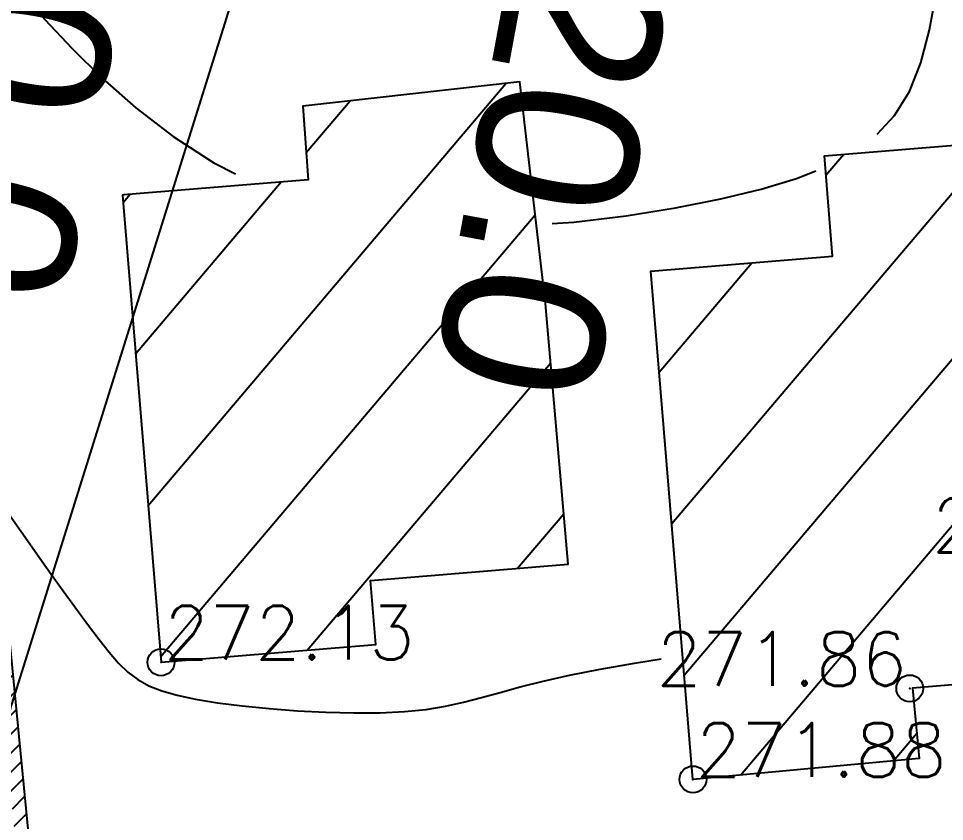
# Model space of a CAD drawing. Header units: millimetres. Extents: x 524954 to 526204, y 9523489 to 9524010.
# Drawn here: x 525473.87 to 525491.1, y 9523569.24 to 9523584.17 of the extents above; entities that cross this region are included whole.
import ezdxf
from ezdxf import colors
from ezdxf.entities.mleader import LeaderData, LeaderLine
from ezdxf.enums import TextEntityAlignment as Align
from ezdxf.math import Vec2, Vec3

# ---------------------------------------------------------------- set-up
doc = ezdxf.new("R2010")
doc.units = ezdxf.units.MM
doc.header["$PDMODE"] = 32
doc.header["$PDSIZE"] = 0.5
for name, color, linetype in [('Bati', 6, 'Continuous'), ('Bati_H', 1, 'Continuous'), ('Cloture', 7, 'Continuous'), ('CN_01_00', 3, 'Continuous'), ('CN_02_00', 4, 'Continuous'), ('ETQ IMPAIR', 7, 'Continuous'), ('ETQ PAIR', 7, 'Continuous'), ('Murs', 1, 'Continuous'), ('Route - Route de la corniche de Brazzaville - Textes - Tabulations', 1, 'Continuous'), ('TopoAlt', 3, 'Continuous'), ('TOPOJIS', 7, 'Continuous')]:
    doc.layers.add(name, color=color, linetype=linetype)
doc.styles.add('Affichages route', font='arial.ttf', dxfattribs={"height": 0.5})
doc.styles.add('Simplex 1.0', font='Simplex.shx', dxfattribs={"width": 0.99, "height": 1})
doc.styles.get("Standard").update_dxf_attribs({"font": 'arial.ttf'})

# ---------------------------------------------------------------- blocks, each defined once
blk = doc.blocks.new('TCPOINT M')
at = {"color": 0}
blk.add_point((0, 0), dxfattribs=at)
at = {"layer": 'TopoAlt', "style": 'Simplex 1.0', "width": 0.99}
blk.add_attdef('ALT', (0.15, 0.15), '', height=1, dxfattribs=at)

msp = doc.modelspace()

# ---------------------------------------------------------------- hatches: boundary and pattern name
at = {"layer": 'Bati_H'}
h = msp.add_hatch(dxfattribs=at)
h.set_pattern_fill('_U', color=256, scale=2, angle=49.7164, style=0, pattern_type=0)
h.set_pattern_definition([(49.7164087, (-19.0549, -1.994), (-1.5257070597, 1.29314267114), [])])
h.paths.add_polyline_path([(525476.523, 9523572.199), (525480.52, 9523572.529), (525480.421, 9523573.722), (525484.096, 9523574.025), (525483.673, 9523578.876), (525483.201, 9523582.997), (525479.161, 9523582.544), (525479.263, 9523581.176), (525475.831, 9523580.893), (525475.805, 9523580.891)])
h = msp.add_hatch(dxfattribs=at)
h.set_pattern_fill('_U', color=256, scale=2, angle=-130.2836, style=0, pattern_type=0)
h.set_pattern_definition([(229.716408702, (-527342.293, 43798.208), (1.52570705975, -1.2931426711), [])])
h.paths.add_polyline_path([(525493.987, 9523572.007), (525490.502, 9523571.719), (525490.63, 9523570.409), (525486.419, 9523570.019), (525485.638, 9523579.477), (525489.018, 9523579.756), (525488.864, 9523581.618), (525493.184, 9523581.975)])
at = {"layer": 'Murs'}
h = msp.add_hatch(dxfattribs=at)
h.set_pattern_fill('_U', color=256, scale=0.25, angle=45, style=0, pattern_type=0)
h.set_pattern_definition([(45, (0, 0), (-0.1767766952966, 0.1767766952966), [])])
h.paths.add_polyline_path([(525471.551, 9523592.114), (525474.723, 9523559.566), (525475.027, 9523556.237), (525481.47, 9523557.217), (525489.932, 9523558.379), (525511.435, 9523561.691), (525536.899, 9523564.763), (525535.769, 9523571.397), (525534.425, 9523578.651), (525532.858, 9523588.004), (525530.879, 9523597.346), (525530.121, 9523604.95), (525501.923, 9523601.162), (525501.956, 9523600.914), (525529.898, 9523604.668), (525530.632, 9523597.308), (525532.612, 9523587.957), (525534.179, 9523578.608), (525535.522, 9523571.353), (525536.608, 9523564.98), (525511.401, 9523561.939), (525489.896, 9523558.627), (525481.434, 9523557.464), (525475.252, 9523556.524), (525474.972, 9523559.59), (525471.8, 9523592.139)])

# ---------------------------------------------------------------- linework, layer by layer
at = {"layer": 'Bati', "flags": 128}
for points, elevation in [([(525476.523, 9523572.199), (525480.52, 9523572.529), (525480.421, 9523573.722), (525484.096, 9523574.025), (525483.673, 9523578.876), (525483.201, 9523582.997), (525479.161, 9523582.544), (525479.263, 9523581.176), (525475.831, 9523580.893), (525475.805, 9523580.891)], 272.13), ([(525493.987, 9523572.007), (525490.502, 9523571.719), (525490.63, 9523570.409), (525486.419, 9523570.019), (525485.638, 9523579.477), (525489.018, 9523579.756), (525488.864, 9523581.618), (525493.184, 9523581.975), (525493.184, 9523581.975)], 271.88)]:
    msp.add_lwpolyline(points, close=True, dxfattribs=dict(at, elevation=elevation))
at = {"layer": 'Cloture', "flags": 128}
msp.add_lwpolyline([(525471.8, 9523592.139), (525474.972, 9523559.59), (525475.252, 9523556.524), (525481.434, 9523557.464), (525489.896, 9523558.627), (525511.401, 9523561.939), (525536.608, 9523564.98), (525535.522, 9523571.353), (525534.179, 9523578.608), (525532.612, 9523587.957), (525530.632, 9523597.308), (525529.898, 9523604.668), (525501.956, 9523600.914)], dxfattribs=at)
at = {"layer": 'CN_01_00', "elevation": 273, "flags": 128}
for points in [[(525473.929, 9523584.646), (525474.364, 9523584.154), (525474.864, 9523583.62), (525475.428, 9523583.065), (525476.056, 9523582.511), (525476.749, 9523581.98), (525477.507, 9523581.491), (525477.91, 9523581.284)], [(525489.846, 9523582.02), (525490.17, 9523582.373), (525490.446, 9523582.819), (525490.66, 9523583.347), (525490.819, 9523583.962), (525490.941, 9523584.648)], [(525483.801, 9523580.36), (525484.206, 9523580.389), (525485.178, 9523580.505), (525486.095, 9523580.654), (525486.936, 9523580.822), (525487.686, 9523581.001), (525488.346, 9523581.197), (525488.708, 9523581.339)]]:
    msp.add_lwpolyline(points, dxfattribs=at)
at = {"layer": 'CN_02_00', "elevation": 272, "flags": 128}
msp.add_lwpolyline([(525473.689, 9523574.965), (525474.037, 9523574.465), (525474.357, 9523574.01), (525474.651, 9523573.598), (525474.917, 9523573.23), (525475.157, 9523572.906), (525475.371, 9523572.625), (525475.56, 9523572.386), (525475.735, 9523572.185), (525475.909, 9523572.017), (525476.092, 9523571.878), (525476.297, 9523571.763), (525476.536, 9523571.667), (525476.821, 9523571.586), (525477.165, 9523571.514), (525477.573, 9523571.447), (525478.036, 9523571.388), (525478.537, 9523571.337), (525479.06, 9523571.297), (525479.589, 9523571.27), (525480.108, 9523571.256), (525480.602, 9523571.26), (525481.054, 9523571.281), (525481.453, 9523571.322), (525481.813, 9523571.381), (525482.151, 9523571.455), (525482.484, 9523571.541), (525482.83, 9523571.637), (525483.206, 9523571.74), (525483.631, 9523571.848), (525484.122, 9523571.958), (525484.692, 9523572.068), (525485.33, 9523572.18), (525485.83, 9523572.265)], dxfattribs=at)

# ---------------------------------------------------------------- block references
at = {"layer": 'TOPOJIS'}
ref = msp.add_blockref('TCPOINT M', (525495.577, 9523574.193, 271.86), dxfattribs=at)
ref.add_attrib('ALT', '271.86', dxfattribs={"layer": 'TopoAlt', "height": 1, "style": 'Simplex 1.0', "width": 0.99}).set_placement((525495.527, 9523574.243, 271.86), align=Align.RIGHT)
ref = msp.add_blockref('TCPOINT M', (525476.523, 9523572.199, 272.13), dxfattribs=at)
ref.add_attrib('ALT', '272.13', (525476.573, 9523572.249, 272.13), dxfattribs={"layer": 'TopoAlt', "height": 1, "style": 'Simplex 1.0', "width": 0.99})
ref = msp.add_blockref('TCPOINT M', (525490.453, 9523571.712, 271.86), dxfattribs=at)
ref.add_attrib('ALT', '271.86', dxfattribs={"layer": 'TopoAlt', "height": 1, "style": 'Simplex 1.0', "width": 0.99}).set_placement((525490.403, 9523571.762, 271.86), align=Align.RIGHT)
ref = msp.add_blockref('TCPOINT M', (525486.419, 9523570.019, 271.88), dxfattribs=at)
ref.add_attrib('ALT', '271.88', (525486.469, 9523570.069, 271.88), dxfattribs={"layer": 'TopoAlt', "height": 1, "style": 'Simplex 1.0', "width": 0.99})

# ---------------------------------------------------------------- texts
at = {"layer": 'Route - Route de la corniche de Brazzaville - Textes - Tabulations', "style": 'Affichages route'}
for s, p in [('310.0', (525475.137, 9523589.325)), ('320.0', (525484.969, 9523587.502))]:
    msp.add_text(s, height=3, rotation=259.4975, dxfattribs=at).set_placement(p, align=Align.MIDDLE_LEFT)

# ---------------------------------------------------------------- next in the draw order: leaders
at = {"layer": 'ETQ IMPAIR'}
ml = msp.add_multileader_mtext('Standard', dxfattribs=at)
ml.set_content('Bretelle de sortie', color=256)
ml.set_leader_properties()
ml.build(insert=Vec2(0, 0))
ml.multileader.update_dxf_attribs({"has_text_frame": 1, "dogleg_length": 2.5, "arrow_head_size": 3.5})
ctx = ml.context
ctx.base_point, ctx.char_height, ctx.arrow_head_size, ctx.landing_gap_size, ctx.plane_origin, ctx.plane_x_axis, ctx.plane_y_axis = Vec3(525474.152, 9523564.565), 3.5, 3.5, 0.8, Vec3(525502.429, 9523493.055), Vec3(0.864942, -0.501872), Vec3(0.501872, 0.864942)
ctx.text_align_type = 1
notes = []
notes.append((ctx, [(1, (1, 1, 0), (525471.989, 9523565.82), (0.864942, -0.501872), 2.5, [(0, [(525489.239, 9523620.947)], 0, [])])]))
ctx.mtext.insert, ctx.mtext.text_direction, ctx.mtext.rotation, ctx.mtext.alignment, ctx.mtext.flow_direction = Vec3(525491.361, 9523556.636), Vec3(0.864942, -0.501872), 5.757423, 2, 5
ctx.mtext.has_bg_fill, ctx.mtext.bg_color, ctx.mtext.bg_scale_factor, ctx.mtext.bg_transparency, ctx.mtext.use_window_bg_color = 1, -1027028792, 1.5, 0, 1
for ctx, leaders in notes:
    for number, flags, end, landing, length, lines in leaders:
        leader = LeaderData()
        leader.index, (leader.has_last_leader_line, leader.has_dogleg_vector, leader.attachment_direction) = number, flags
        leader.last_leader_point, leader.dogleg_vector, leader.dogleg_length = Vec3(end), Vec3(landing), length
        for number, points, colour, breaks in lines:
            line = LeaderLine()
            line.index, line.vertices, line.color, line.breaks = number, Vec3.list(points), colors.encode_raw_color(colour), breaks
            leader.lines.append(line)
        ctx.leaders.append(leader)

# ---------------------------------------------------------------- next in the draw order: leaders
at = {"layer": 'ETQ PAIR'}
ml = msp.add_multileader_mtext('Standard', dxfattribs=at)
ml.set_content('Bretelle de sortie', color=256)
ml.set_leader_properties()
ml.build(insert=Vec2(0, 0))
ml.multileader.update_dxf_attribs({"has_text_frame": 1, "dogleg_length": 2.5, "arrow_head_size": 3.5})
ctx = ml.context
ctx.base_point, ctx.char_height, ctx.arrow_head_size, ctx.landing_gap_size, ctx.plane_origin, ctx.plane_x_axis, ctx.plane_y_axis = Vec3(525467.903, 9523544.272), 3.5, 3.5, 0.8, Vec3(525502.429, 9523493.055), Vec3(0.940159, 0.340735), Vec3(-0.340735, 0.940159)
ctx.text_align_type = 1
notes = []
notes.append((ctx, [(0, (1, 1, 0), (525505.725, 9523557.98), (-0.940159, -0.340735), 2.5, [(0, [(525489.239, 9523620.947)], 0, [])])]))
ctx.mtext.insert, ctx.mtext.text_direction, ctx.mtext.rotation, ctx.mtext.alignment, ctx.mtext.flow_direction = Vec3(525485.032, 9523552.372), Vec3(0.940159, 0.340735), 0.347698, 2, 5
ctx.mtext.has_bg_fill, ctx.mtext.bg_color, ctx.mtext.bg_scale_factor, ctx.mtext.bg_transparency, ctx.mtext.use_window_bg_color = 1, -1027028792, 1.5, 0, 1
for ctx, leaders in notes:
    for number, flags, end, landing, length, lines in leaders:
        leader = LeaderData()
        leader.index, (leader.has_last_leader_line, leader.has_dogleg_vector, leader.attachment_direction) = number, flags
        leader.last_leader_point, leader.dogleg_vector, leader.dogleg_length = Vec3(end), Vec3(landing), length
        for number, points, colour, breaks in lines:
            line = LeaderLine()
            line.index, line.vertices, line.color, line.breaks = number, Vec3.list(points), colors.encode_raw_color(colour), breaks
            leader.lines.append(line)
        ctx.leaders.append(leader)

doc.saveas('drawing.dxf')
